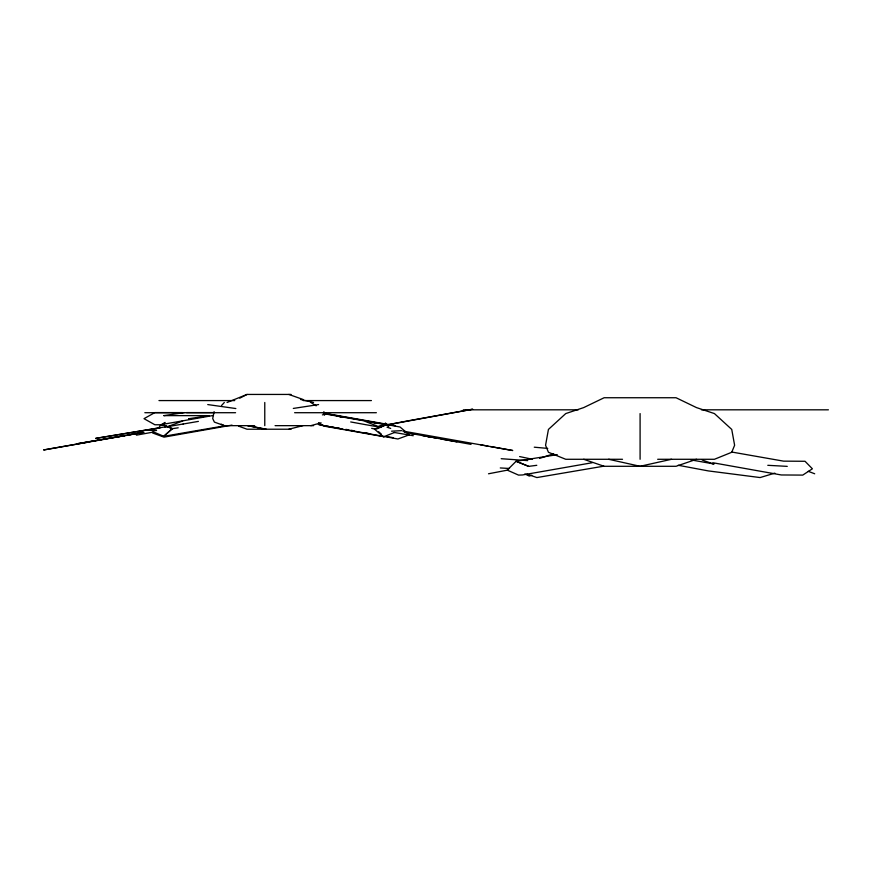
<?xml version="1.0" encoding="UTF-8"?>
<svg xmlns="http://www.w3.org/2000/svg" width="872" height="872" viewBox="0 0 872 872"><rect width="100%" height="100%" fill="white"/><g stroke="black" fill="none" stroke-linecap="round" stroke-linejoin="round"><path stroke-width="1.31" d="M264.772 402.483L264.772 425.656M214.141 411.66L212.703 418.549L214.381 422.103L224.322 425.656L254.624 425.656M221.564 405.491L224.322 402.483M178.215 427.803L172.111 428.73L163.773 436.305L153.603 431.978M161.702 425.427L165.048 422.44L159.369 426.441M239.745 398.188L247.005 394.438L291.052 394.438M377.162 428.773L386.252 424.751L326.259 414.135L322.4 414.876M385.598 424.871L374.47 429.111L383.484 436.861L394.34 432.534M247.005 394.438L227.047 402.483M167.457 426.713L182.64 421.002M696.466 459.282L676.051 466.291L604.133 466.291L583.717 459.282M539.637 458.41L553.709 453.734M531.822 475.207L529.26 476.058L524.857 473.932M774.827 473.147L760.09 477.562L708.249 470.902L678.187 465.267M310.846 425.656L321.07 422.822M288.85 429.22L302.933 425.656M671.527 459.282L640.092 466.291L608.656 459.282M488.516 473.779L507.842 470.063M136.414 435.161L153.036 432.131M164.852 426.942L167.119 426.528L95.626 438.398L160.339 427.76M119.366 436.534L124.794 435.564L76.856 443.815L143.28 432.381M213.444 415.443L163.642 424.195M88.268 442.126L43.6 449.963L143.117 432.479M226.142 425.569L163.773 436.305L172.536 428.555L161.658 424.315L172.111 428.73M232.028 425.111L163.99 437.134L152.6 432.981M592.23 462.727L522.437 474.968L518.535 475.098L507.242 470.117L516.104 461.277L557.241 454.639M603.893 466.16L536.89 477.562L526.841 474.085M152.491 430.833L156.622 430.092M168.285 426.561L183.218 423.988M183.131 424.021L198.38 421.394M127.639 435.074L144.076 432.283M293.319 408.434L318.607 404.575M164.045 415.628L184.254 412.587M189.093 418.669L209.302 415.628M528.683 466.367L516.104 461.277L528.683 466.367L536.792 465.31M391.572 431.182L401.6 430.648M158.966 400.575L234.764 400.575M303.238 400.575L371.418 400.575M463.305 409.818L578.267 409.818M701.404 409.818L828.4 409.818M182.564 412.587L154.878 412.587L144.011 418.669L154.878 424.762L162.792 424.762M186.521 412.587L214.131 412.587M144.828 412.707L235.571 412.707M294.616 412.707L376.366 412.707M163.783 415.628L206.871 415.628M188.832 418.669L191.023 418.669M275.083 425.656L313.56 425.656M291.052 429.22L247.005 429.22L238.536 426.103M622.51 459.282L565.743 459.282L548.433 452.274L545.567 445.265L548.433 429.427L565.743 413.579L583.717 407.584L604.133 397.741L676.051 397.741L696.466 407.584L714.43 413.579L731.739 429.427L734.616 445.265L731.739 452.274L714.43 459.282L657.673 459.282M527.745 460.612L501.193 458.705M767.785 465.31L787.253 466.367M147.128 430.092L156.241 430.605M500.277 467.948L509.521 468.482M534.264 447.194L547.736 448.404M714.07 463.991L690.951 459.882M207.743 404.575L235.854 408.543M415.137 434.267L410.985 433.504M413.263 435.717L394.177 432.458M490.358 446.529L512.736 450.519L402.799 431.062M425.427 436.12L430.964 437.079L422.789 435.629M324.351 413.219L395.267 425.7M323.359 413.295L384.171 424.108M480.766 444.862L488.004 446.126M471.054 444.371L404.303 432.283M318.291 424.511L323.556 425.438M326.193 425.907L328.831 426.364M331.469 426.833L334.096 427.291M336.734 427.76L339.372 428.217M345.955 429.384L348.593 429.842M351.231 430.31L353.847 430.768M365.641 432.85L368.257 433.308M386.601 436.534L393.152 437.69M320.002 425.067L342.903 429.1M345.486 429.558L397.915 438.987L409.251 434.845L400.03 426.997L386.819 424.588M384.138 436.741L324.144 426.125L318.52 422.746M365.215 424.577L381.042 427.422M440.905 438.954L456.906 441.853M350.708 421.95L364.899 424.533M731.772 452.034L783.601 461.146L805.041 461.277L812.388 468.798L802.752 475.098L781.301 474.968L712.751 462.727M266.374 429.22L247.703 425.656L265.262 429.22M433.471 437.624L436.044 438.093M519.625 456.579L532.421 459.261M371.668 428.359L376.017 429.286M300.491 399.43L313.56 402.483M371.298 421.906L376.148 423.541M387.048 427.204L390.689 428.425M336.178 415.519L341.268 417.241M288.85 394.438L302.933 399.43M702.113 459.98L713.252 463.948M808.289 471.327L814.699 473.779M365.586 421.558L380.138 427.269M221.172 424.141L224.322 425.656M310.846 402.483L316.176 405.829M378.721 431.771L381.435 434.256M385.424 422.985L388.64 426.735M323.861 411.66L324.58 415.105M640.092 413.579L640.092 459.282M408.238 420.805L378.59 426.463L472.678 409.208L408.238 420.805"/></g></svg>
